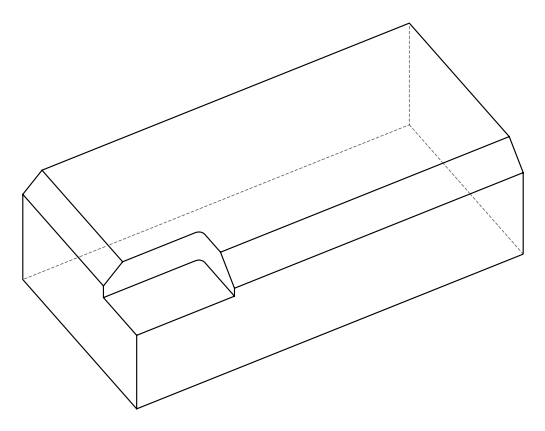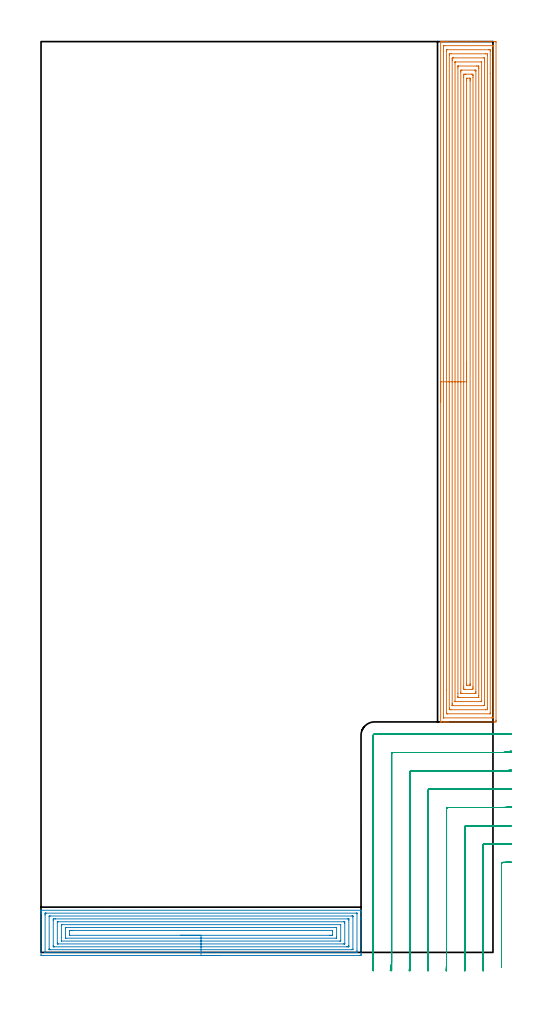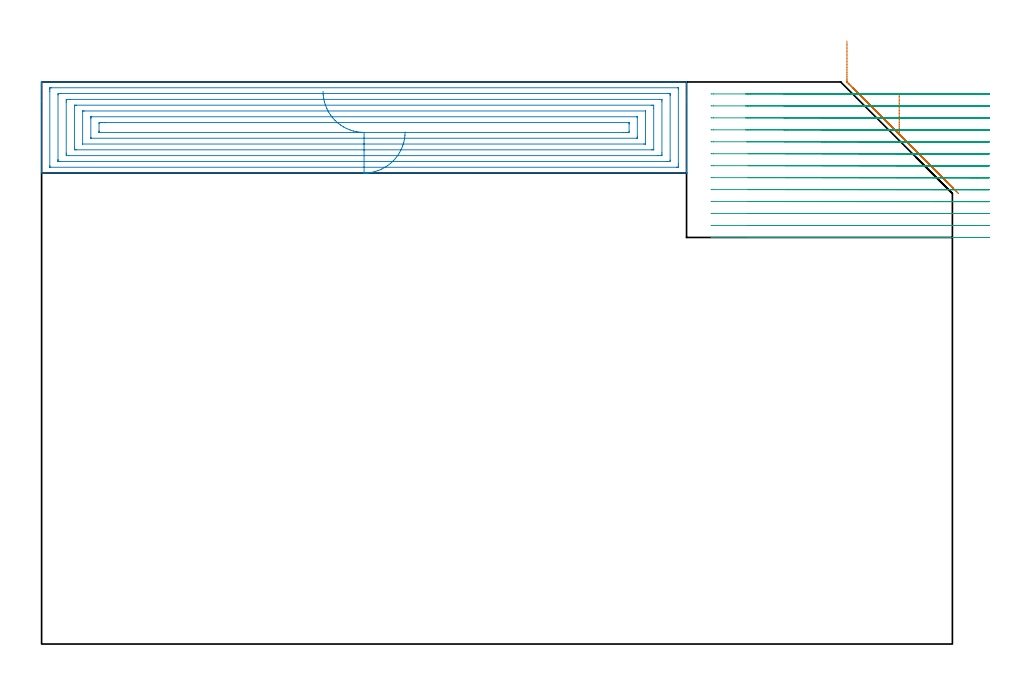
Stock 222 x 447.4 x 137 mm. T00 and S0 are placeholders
(PLAN: 3 operations, 1 tool changes, 65.5 min)
(1 AREA_MILL | FG_CHAMFER_SURFACE | UGT0205_001 | 27.13 min | 126748 mm3)
(2 AREA_MILL_1 | FG_CHAMFER_SURFACE_1 | UGT0205_001 | 10.46 min | 40728 mm3)
(3 MILL_CORNER_NOTCH_RECTANGULAR | CORNER_NOTCH_RECTANGULAR | NXT0201_011 | Follow Part, ap 3, ae 75% | 27.89 min | 272579 mm3)
(TOOL UGT0205_001 | Chamfer Mill 20 x 3 x 45 deg. | D20 FL50 Z2)
(TOOL NXT0201_011 | ENDMILL 12mm [2P460-1200-NA 1630] | D12 FL38 Z6)
(OP 1 AREA_MILL)
G17 G21 G94 G90
T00 M6
G54
G17 G0 G90 X196.3 Y270.3 S1061 M3
G43 Z147. H0
G94 G1 Y270.338 Z146.128 F250.
Y270.452 Z145.263
Y270.641 Z144.412
Y270.903 Z143.58
Y271.237 Z142.774
Y271.64 Z142.
Y272.108 Z141.264
Y272.64 Z140.572
Y273.229 Z139.929
Y273.872 Z139.339
Y274.564 Z138.808
Y275.3 Z138.34
Y276.074 Z137.937
Y276.88 Z137.603
Y277.712 Z137.341
Y278.563 Z137.152
Y279.428 Z137.038
Y280.3 Z137.
Y447.237
X196.302 Y447.39 Z136.988
X196.365 Y447.394 Z136.927
X196.761 Y447.4 Z136.538
X197.174 Z136.125
X197.826 Z135.469
X199.047 Z134.25
X199.615 Z133.679
X211.511 Z121.786
X222.868 Z110.429
X223.154 Y447.398 Z110.143
X223.492 Y447.39 Z109.806
X223.499 Y447.053 Z109.799
X223.5 Y114.071 Z109.8
X223.498 Y113.809 Z109.802
X223.492 Y113.207 Z109.806
X223.475 Y113.203 Z109.822
X222.868 Y113.2 Z110.429
X200.225 Z133.07
X199.615 Z133.679
X199.047 Z134.25
X198.721 Z134.576
X198.152 Z135.144
X197.826 Z135.469
X196.761 Z136.539
X196.369 Z136.922
X196.367 Z136.924
X196.303 Y113.21 Z136.988
X196.3 Y113.363 Z137.
Y280.3
X197.714 Z135.586
X197.715 Y445.005 Z135.585
X197.716 Y445.115 Z135.584
X197.721 Y445.228 Z135.579
X197.734 Y445.39 Z135.566
X197.826 Y445.393 Z135.474
X198.326 Y445.399 Z134.974
X221.974 Z111.326
X222.03 Y445.398 Z111.27
X222.064 Y445.394 Z111.236
X222.077 Y445.391 Z111.223
X222.08 Y445.341 Z111.22
X222.085 Y445.117 Z111.215
X222.086 Y445.005 Z111.214
Y444.894
X222.085 Y115.594 Z111.215
X222.084 Y115.485 Z111.216
X222.079 Y115.372 Z111.221
X222.066 Y115.21 Z111.234
X221.974 Y115.207 Z111.326
X221.474 Y115.201 Z111.826
X197.826 Z135.474
X197.77 Y115.202 Z135.53
X197.736 Y115.206 Z135.564
X197.723 Y115.209 Z135.577
X197.72 Y115.26 Z135.58
X197.715 Y115.483 Z135.585
X197.714 Y115.594 Z135.586
Y115.706
Y280.3
X199.128 Z134.172
X199.129 Y442.812 Z134.171
X199.132 Y443.22 Z134.168
X199.135 Y443.34 Z134.165
X199.141 Y443.39 Z134.159
X199.255 Y443.395 Z134.045
X199.435 Y443.399 Z133.865
X220.005 Y443.4 Z113.295
X220.185 Y443.397 Z113.115
X220.365 Y443.39 Z112.935
X220.665 Y443.372 Z112.635
X220.667 Y443.22 Z112.633
X220.671 Y442.735 Z112.629
X220.672 Y431.73 Z112.628
X220.671 Y117.788 Z112.629
X220.668 Y117.38 Z112.632
X220.664 Y117.26 Z112.636
X220.66 Y117.21 Z112.64
X220.545 Y117.205 Z112.755
X220.365 Y117.201 Z112.935
X199.795 Y117.2 Z133.505
X199.615 Y117.203 Z133.685
X199.435 Y117.21 Z133.865
X199.135 Y117.228 Z134.165
X199.133 Y117.38 Z134.167
X199.129 Y117.865 Z134.171
X199.128 Y128.855 Z134.172
Y280.3
X200.543 Z132.757
Y440.542
X200.551 Y441.393 Z132.749
X201.404 Y441.4 Z131.896
X218.431 Z114.869
X219.249 Y441.39 Z114.051
X219.257 Y440.575 Z114.043
Y120.058
X219.249 Y119.207 Z114.051
X218.396 Y119.2 Z114.904
X201.369 Z131.931
X200.551 Y119.21 Z132.749
X200.543 Y120.025 Z132.757
Y280.3
X201.957 Z131.343
X201.958 Y438.204 Z131.342
X201.961 Y438.756 Z131.339
X201.964 Y439.09 Z131.336
X201.982 Y439.39 Z131.318
X202.298 Y439.396 Z131.002
X202.549 Y439.399 Z130.751
X217.502 Z115.798
X217.755 Y439.397 Z115.545
X217.82 Y439.39 Z115.48
X217.837 Y439.382 Z115.463
X217.839 Y439.375 Z115.461
X217.841 Y439.31 Z115.459
X217.843 Y438.756 Z115.457
Y438.416
X217.842 Y122.396 Z115.458
X217.839 Y121.843 Z115.461
X217.836 Y121.51 Z115.464
X217.818 Y121.21 Z115.482
X217.502 Y121.204 Z115.798
X217.251 Y121.201 Z116.049
X202.298 Z131.002
X202.045 Y121.203 Z131.255
X201.98 Y121.21 Z131.32
X201.963 Y121.218 Z131.337
X201.961 Y121.225 Z131.339
X201.959 Y121.29 Z131.341
X201.957 Y121.843 Z131.343
Y122.184
Y280.3
X203.371 Z129.929
Y436.971
X203.374 Y437.328 Z129.926
X203.375 Y437.372 Z129.925
X203.377 Y437.386 Z129.923
X203.4 Y437.39 Z129.9
X203.514 Y437.396 Z129.786
X203.658 Y437.399 Z129.642
X216.178 Y437.4 Z117.122
X216.368 Y437.397 Z116.932
X216.407 Y437.393 Z116.893
X216.42 Y437.39 Z116.88
X216.423 Y437.378 Z116.877
X216.426 Y437.333 Z116.874
X216.428 Y437.15 Z116.872
X216.429 Y123.629 Z116.871
X216.426 Y123.272 Z116.874
X216.424 Y123.228 Z116.876
X216.423 Y123.214 Z116.877
X216.4 Y123.21 Z116.9
X216.286 Y123.204 Z117.014
X216.142 Y123.201 Z117.158
X203.622 Y123.2 Z129.678
X203.432 Y123.203 Z129.868
X203.393 Y123.207 Z129.907
X203.38 Y123.21 Z129.92
X203.377 Y123.222 Z129.923
X203.374 Y123.267 Z129.926
X203.372 Y123.45 Z129.928
X203.371 Y280.3 Z129.929
X204.785 Z128.515
X204.786 Y434.488 Z128.514
X204.789 Y435.186 Z128.511
X204.791 Y435.375 Z128.509
X204.798 Y435.391 Z128.503
X204.82 Y435.394 Z128.48
X204.874 Y435.397 Z128.426
X204.981 Y435.399 Z128.319
X213.925 Y435.4 Z119.375
X214.608 Y435.397 Z118.692
X214.819 Y435.39 Z118.481
X215.008 Y435.372 Z118.292
X215.011 Y435.186 Z118.289
X215.013 Y434.992 Z118.287
X215.015 Y434.293 Z118.285
Y434.097
X215.014 Y126.112 Z118.286
X215.011 Y125.414 Z118.289
X215.009 Y125.225 Z118.291
X215.002 Y125.209 Z118.298
X214.98 Y125.206 Z118.32
X214.926 Y125.203 Z118.374
X214.819 Y125.201 Z118.481
X205.875 Y125.2 Z127.425
X205.192 Y125.203 Z128.108
X204.981 Y125.21 Z128.319
X204.792 Y125.228 Z128.508
X204.789 Y125.414 Z128.511
X204.787 Y125.608 Z128.513
X204.785 Y127.2 Z128.515
Y280.3
X206.2 Z127.1
Y432.507
X206.203 Y433.073 Z127.097
X206.207 Y433.266 Z127.093
X206.217 Y433.39 Z127.083
X206.323 Y433.393 Z126.977
X206.77 Y433.4 Z126.53
X213.03 Z120.27
X213.477 Y433.393 Z119.823
X213.583 Y433.39 Z119.717
X213.593 Y433.324 Z119.707
X213.596 Y433.248 Z119.704
X213.6 Y432.832 Z119.7
Y128.092
X213.597 Y127.527 Z119.703
X213.593 Y127.334 Z119.707
X213.583 Y127.21 Z119.717
X213.477 Y127.207 Z119.823
X213.03 Y127.2 Z120.27
X206.77 Z126.53
X206.323 Y127.207 Z126.977
X206.217 Y127.21 Z127.083
X206.207 Y127.275 Z127.093
X206.204 Y127.352 Z127.096
X206.2 Y127.768 Z127.1
Y280.3
X207.614 Z125.686
Y429.88
X207.616 Y430.722 Z125.684
X207.618 Y430.768 Z125.682
X207.664 Y431.39 Z125.636
X207.883 Y431.396 Z125.417
X208.558 Y431.399 Z124.742
X208.774 Y431.4 Z124.526
X211.458 Y431.399 Z121.842
X212.136 Y431.39 Z121.164
X212.182 Y430.722 Z121.118
X212.184 Y430.674 Z121.116
X212.186 Y429.829 Z121.114
Y130.72
X212.184 Y129.878 Z121.116
X212.182 Y129.832 Z121.118
X212.136 Y129.21 Z121.164
X211.917 Y129.204 Z121.383
X211.242 Y129.201 Z122.058
X211.026 Y129.2 Z122.274
X208.342 Y129.201 Z124.958
X207.664 Y129.21 Z125.636
X207.618 Y129.878 Z125.682
X207.616 Y129.926 Z125.684
X207.614 Y130.771 Z125.686
Y280.3
X209.028 Z124.272
Y428.468
X209.029 Y428.937 Z124.271
X209.032 Y429.356 Z124.268
X209.034 Y429.382 Z124.266
X209.048 Y429.39 Z124.252
X209.105 Y429.395 Z124.195
X209.221 Y429.398 Z124.079
X210.502 Y429.4 Z122.798
X210.626 Y429.399 Z122.674
X210.708 Y429.395 Z122.592
X210.755 Y429.39 Z122.545
X210.766 Y429.382 Z122.535
X210.767 Y429.36 Z122.533
X210.771 Y428.937 Z122.529
X210.772 Y428.513 Z122.528
Y428.044
Y132.132
X210.771 Y131.663 Z122.529
X210.768 Y131.244 Z122.532
X210.766 Y131.218 Z122.534
X210.752 Y131.21 Z122.548
X210.695 Y131.205 Z122.605
X210.579 Y131.201 Z122.721
X209.298 Y131.2 Z124.002
X209.174 Y131.201 Z124.126
X209.092 Y131.205 Z124.208
X209.045 Y131.21 Z124.255
X209.035 Y131.218 Z124.265
X209.033 Y131.24 Z124.267
X209.029 Y131.663 Z124.271
X209.028 Y132.087 Z124.272
Y132.556
Y280.3
Y281.172 Z124.31
Y282.036 Z124.424
Y282.888 Z124.613
Y283.72 Z124.875
Y284.526 Z125.209
Y285.3 Z125.612
Y286.036 Z126.081
Y286.728 Z126.612
Y287.371 Z127.201
Y287.96 Z127.844
Y288.491 Z128.536
Y288.96 Z129.272
Y289.363 Z130.046
Y289.697 Z130.852
Y289.959 Z131.684
Y290.148 Z132.536
Y290.262 Z133.4
Y290.3 Z134.272
G0 Z147.
M5
M2
(OP 2 AREA_MILL_1)
G17 G21 G94 G90
T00 M6
G54
G17 G0 G90 X88.6 Y-1.5 S1061 M3
G43 Z147. H0
Z124.8
G94 G1 X88.562 Z123.928 F250.
X88.448 Z123.064
X88.259 Z122.212
X87.997 Z121.38
X87.663 Z120.574
X87.26 Z119.8
X86.792 Z119.064
X86.26 Z118.372
X85.671 Z117.729
X85.028 Z117.14
X84.336 Z116.608
X83.6 Z116.14
X82.826 Z115.737
X82.02 Z115.403
X81.188 Z115.141
X80.336 Z114.952
X79.472 Z114.838
X78.6 Z114.8
X0.592
X0.19 Y-1.496 Z114.802
X0.01 Y-1.491 Z114.806
X0. Y-1.307 Z114.99
Y16.086 Z132.381
Y19.035 Z135.332
Y19.326 Z135.621
Y19.907 Z136.206
Y20.21 Z136.509
Y20.378 Z136.677
X0.007 Y20.685 Z136.976
X0.009 Y20.697 Z136.988
X0.147 Y20.7 Z137.
X157.053
X157.191 Y20.697 Z136.988
X157.193 Y20.685 Z136.976
X157.2 Y20.378 Z136.677
Y19.908 Z136.207
Y19.326 Z135.621
Y17.267 Z133.564
Y16.673 Z132.968
Y16.086 Z132.381
Y-0.714 Z115.583
X157.197 Y-1.01 Z115.287
X157.191 Y-1.491 Z114.806
X157.096 Y-1.495 Z114.803
X156.608 Y-1.5 Z114.8
X78.6
Y-0.086 Z116.214
X2.155 Y-0.085 Z116.215
X2.066 Y-0.083 Z116.217
X2.023 Y-0.08 Z116.22
X2.01 Y-0.078 Z116.222
X2.008 Y-0.064 Z116.236
X2.003 Y0.03 Z116.33
X2. Y0.246 Z116.546
X2.001 Y18.442 Z134.742
X2.002 Y18.812 Z135.112
X2.01 Y19.186 Z135.486
X2.013 Y19.279 Z135.579
X2.057 Y19.281 Z135.581
X2.163 Y19.284 Z135.584
X2.375 Y19.286 Z135.586
X2.416
X155.045 Y19.285 Z135.585
X155.134 Y19.283 Z135.583
X155.177 Y19.28 Z135.58
X155.19 Y19.278 Z135.578
X155.192 Y19.264 Z135.564
X155.197 Y19.17 Z135.47
X155.2 Y18.954 Z135.254
Y0.758 Z117.058
X155.198 Y0.388 Z116.688
X155.19 Y0.014 Z116.314
X155.187 Y-0.079 Z116.221
X155.143 Y-0.081 Z116.219
X155.037 Y-0.084 Z116.216
X154.825 Y-0.086 Z116.214
X154.784
X78.6
Y1.328 Z117.628
X4.475 Y1.329 Z117.629
X4.158 Y1.33 Z117.63
X4.053 Y1.333 Z117.633
X4.02 Y1.335 Z117.635
X4.01 Y1.345 Z117.645
X4.006 Y1.381 Z117.681
X4.002 Y1.485 Z117.785
X4. Y1.642 Z117.942
Y1.799 Z118.099
X4.001 Y17.558 Z133.858
X4.002 Y17.712 Z134.012
X4.01 Y17.864 Z134.164
X4.158 Y17.867 Z134.167
X4.734 Y17.871 Z134.171
X152.725
X153.042 Y17.87 Z134.17
X153.146 Y17.867 Z134.167
X153.18 Y17.865 Z134.165
X153.19 Y17.855 Z134.155
X153.194 Y17.819 Z134.119
X153.198 Y17.715 Z134.015
X153.2 Y17.558 Z133.858
Y17.401 Z133.701
X153.199 Y1.642 Z117.942
X153.198 Y1.488 Z117.788
X153.19 Y1.335 Z117.635
X153.042 Y1.333 Z117.633
X152.466 Y1.329 Z117.629
X78.6 Y1.328 Z117.628
Y2.743 Z119.043
X6.614
X6.094 Y2.748 Z119.048
X6.038 Y2.75 Z119.05
X6.01 Y2.755 Z119.055
X6.008 Y2.796 Z119.096
X6.004 Y2.981 Z119.281
X6. Y3.353 Z119.653
X6.001 Y15.789 Z132.089
X6.005 Y16.202 Z132.502
X6.01 Y16.408 Z132.708
X6.014 Y16.451 Z132.751
X6.064 Y16.453 Z132.753
X6.162 Y16.455 Z132.755
X6.833 Y16.457 Z132.757
X7.051
X150.586
X151.106 Y16.452 Z132.752
X151.162 Y16.45 Z132.75
X151.19 Y16.445 Z132.745
X151.192 Y16.404 Z132.704
X151.196 Y16.219 Z132.519
X151.2 Y15.848 Z132.148
Y3.411 Z119.711
X151.195 Y2.998 Z119.298
X151.19 Y2.792 Z119.092
X151.187 Y2.749 Z119.049
X151.136 Y2.747 Z119.047
X151.038 Y2.745 Z119.045
X150.367 Y2.743 Z119.043
X150.149
X78.6
Y4.157 Z120.457
X8.477 Y4.158 Z120.458
X8.199 Y4.161 Z120.461
X8.021 Y4.164 Z120.464
X8.01 Y4.208 Z120.508
X8.007 Y4.295 Z120.595
X8. Y4.905 Z121.205
X8.001 Y14.905 Z131.205
X8.002 Y14.981 Z131.281
X8.006 Y15.019 Z131.319
X8.009 Y15.032 Z131.332
X8.061 Y15.036 Z131.336
X8.338 Y15.041 Z131.341
X8.477 Y15.043 Z131.343
X148.723 Y15.042 Z131.342
X149.001 Y15.039 Z131.339
X149.178 Y15.036 Z131.336
X149.19 Y14.991 Z131.291
X149.193 Y14.905 Z131.205
X149.2 Y14.295 Z130.595
X149.199 Y4.295 Z120.595
X149.198 Y4.219 Z120.519
X149.194 Y4.181 Z120.481
X149.191 Y4.168 Z120.468
X149.14 Y4.164 Z120.464
X148.862 Y4.159 Z120.459
X148.723 Y4.157 Z120.457
X78.6
Y5.571 Z121.871
X10.003 Y5.572 Z121.872
X10.002 Y5.573 Z121.873
X10.001 Y5.574 Z121.874
Y13.531 Z129.831
X10.006 Y13.588 Z129.888
X10.01 Y13.618 Z129.918
X10.029 Y13.622 Z129.922
X10.151 Y13.625 Z129.925
X10.399 Y13.628 Z129.928
X147.197
X147.198 Y13.627 Z129.927
X147.199 Y13.626 Z129.926
Y5.669 Z121.969
X147.194 Y5.611 Z121.911
X147.19 Y5.582 Z121.882
X147.171 Y5.578 Z121.878
X147.049 Y5.574 Z121.874
X146.801 Y5.572 Z121.872
X78.6 Y5.571 Z121.871
Y6.985 Z123.285
X12.182 Y6.986 Z123.286
X12.142 Y6.987 Z123.287
X12.009 Y6.994 Z123.294
X12.002 Y7.033 Z123.333
X12.001 Y7.047 Z123.347
Y11.729 Z128.029
X12.006 Y12.09 Z128.39
X12.01 Y12.192 Z128.492
X12.017 Y12.209 Z128.509
X12.023 Y12.211 Z128.511
X12.075 Y12.213 Z128.513
X12.182 Y12.215 Z128.515
X12.22
X145.018 Y12.214 Z128.514
X145.058 Y12.213 Z128.513
X145.191 Y12.206 Z128.506
X145.198 Y12.167 Z128.467
X145.199 Y12.153 Z128.453
Y7.471 Z123.771
X145.195 Y7.11 Z123.41
X145.19 Y7.007 Z123.307
X145.183 Y6.991 Z123.291
X145.177 Y6.989 Z123.289
X145.125 Y6.986 Z123.286
X145.018 Y6.985 Z123.285
X144.98
X78.6
Y8.4 Z124.7
X14.107
X14.049 Y8.401 Z124.701
X14.025 Y8.403 Z124.703
X14.014 Y8.405 Z124.705
X14.01 Y8.416 Z124.716
X14.005 Y8.504 Z124.804
X14. Y8.681 Z124.981
Y8.716 Z125.016
X14.001 Y10.484 Z126.784
X14.01 Y10.696 Z126.996
X14.016 Y10.793 Z127.093
X14.219 Y10.796 Z127.096
X14.539 Y10.799 Z127.099
X14.857 Y10.8 Z127.1
X15.429
X143.093
X143.151 Y10.799 Z127.099
X143.175 Y10.797 Z127.097
X143.186 Y10.794 Z127.094
X143.19 Y10.784 Z127.084
X143.195 Y10.696 Z126.996
X143.2 Y10.519 Z126.819
Y10.484 Z126.784
X143.199 Y8.716 Z125.016
X143.19 Y8.504 Z124.804
X143.184 Y8.406 Z124.706
X142.981 Y8.404 Z124.704
X142.661 Y8.401 Z124.701
X142.343 Y8.4 Z124.7
X141.771
X78.6
X77.728 Z124.738
X76.864 Z124.851
X76.012 Z125.04
X75.18 Z125.303
X74.374 Z125.636
X73.6 Z126.039
X72.864 Z126.508
X72.172 Z127.039
X71.529 Z127.628
X70.94 Z128.272
X70.408 Z128.964
X69.94 Z129.7
X69.537 Z130.473
X69.203 Z131.279
X68.941 Z132.111
X68.752 Z132.963
X68.638 Z133.828
X68.6 Z134.7
G0 Z147.
M5
M2
(OP 3 MILL_CORNER_NOTCH_RECTANGULAR)
G17 G21 G94 G90
T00 M6
G54
G17 G0 G90 X230.999 Y44.291 S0 M3
G43 Z147. H1
Z134.085
G94 G1 X228. Y44.219 F250.
G2 X226.792 Y44.201 R63. F500.
G3 X226.2 Y43.606 R0.6
G1 Y-4.285
Y-7.285 F250.
G0 Z147.
X230.999 Y53.307
Z134.085
G1 X228. Y53.222
G2 X226.472 Y53.2 R54. F500.
G1 X217.795
G3 X217.2 Y52.605 R0.6
G1 Y-4.472
G2 X217.178 Y-6. R54.
G1 X217.094 Y-8.999 F250.
G0 Z147.
X230.998 Y62.328
Z134.085
G1 X228. Y62.226
G2 X226.472 Y62.2 R45. F500.
G1 X208.795
G3 X208.2 Y61.605 R0.6
G1 Y-4.472
G2 X208.174 Y-6. R45.
G1 X208.072 Y-8.998 F250.
G0 Z147.
X230.997 Y71.36
Z134.085
G1 X228. Y71.232
G2 X226.472 Y71.2 R36. F500.
G1 X199.795
G3 X199.2 Y70.605 R0.6
G1 Y-4.472
G2 X199.168 Y-6. R36.
G1 X199.04 Y-8.997 F250.
G0 Z147.
X230.995 Y80.413
Z134.085
G1 X228. Y80.243
G2 X226.472 Y80.2 R27. F500.
G1 X190.796
G3 X190.2 Y79.604 R0.6
G1 Y-4.472
G2 X190.157 Y-6. R27.
G1 X189.987 Y-8.995 F250.
G0 Z147.
X230.989 Y89.52
Z134.085
G1 X228. Y89.265
G2 X226.472 Y89.2 R18. F500.
G1 X181.796
G3 X181.2 Y88.604 R0.6
G1 Y-4.472
G2 X181.135 Y-6. R18.
G1 X180.88 Y-8.989 F250.
G0 Z147.
X230.956 Y98.84
Z134.085
G1 X228. Y98.331
G2 X226.472 Y98.2 R9. F500.
G1 X172.796
G3 X172.2 Y97.604 R0.6
G1 Y-4.472
G2 X172.069 Y-6. R9.
G1 X171.56 Y-8.956 F250.
G0 Z147.
X229.472 Y107.2
Z134.085
G1 X226.472
X163.796 F500.
G3 X163.2 Y106.604 R0.6
G1 Y-4.472
Y-7.472 F250.
G0 Z147.
X230.999 Y44.291
Z131.169
G1 X228. Y44.219
G2 X226.792 Y44.201 R63. F500.
G3 X226.2 Y43.606 R0.6
G1 Y-4.285
Y-7.285 F250.
G0 Z147.
X230.999 Y53.307
Z131.169
G1 X228. Y53.222
G2 X226.472 Y53.2 R54. F500.
G1 X217.795
G3 X217.2 Y52.605 R0.6
G1 Y-4.472
G2 X217.178 Y-6. R54.
G1 X217.094 Y-8.999 F250.
G0 Z147.
X230.998 Y62.328
Z131.169
G1 X228. Y62.226
G2 X226.472 Y62.2 R45. F500.
G1 X208.795
G3 X208.2 Y61.605 R0.6
G1 Y-4.472
G2 X208.174 Y-6. R45.
G1 X208.072 Y-8.998 F250.
G0 Z147.
X230.997 Y71.36
Z131.169
G1 X228. Y71.232
G2 X226.472 Y71.2 R36. F500.
G1 X199.795
G3 X199.2 Y70.605 R0.6
G1 Y-4.472
G2 X199.168 Y-6. R36.
G1 X199.04 Y-8.997 F250.
G0 Z147.
X230.995 Y80.413
Z131.169
G1 X228. Y80.243
G2 X226.472 Y80.2 R27. F500.
G1 X190.796
G3 X190.2 Y79.604 R0.6
G1 Y-4.472
G2 X190.157 Y-6. R27.
G1 X189.987 Y-8.995 F250.
G0 Z147.
X230.989 Y89.52
Z131.169
G1 X228. Y89.265
G2 X226.472 Y89.2 R18. F500.
G1 X181.796
G3 X181.2 Y88.604 R0.6
G1 Y-4.472
G2 X181.135 Y-6. R18.
G1 X180.88 Y-8.989 F250.
G0 Z147.
X230.956 Y98.84
Z131.169
G1 X228. Y98.331
G2 X226.472 Y98.2 R9. F500.
G1 X172.796
G3 X172.2 Y97.604 R0.6
G1 Y-4.472
G2 X172.069 Y-6. R9.
G1 X171.56 Y-8.956 F250.
G0 Z147.
X229.472 Y107.2
Z131.169
G1 X226.472
X163.796 F500.
G3 X163.2 Y106.604 R0.6
G1 Y-4.472
Y-7.472 F250.
G0 Z147.
X230.999 Y44.291
Z128.254
G1 X228. Y44.219
G2 X226.792 Y44.201 R63. F500.
G3 X226.2 Y43.606 R0.6
G1 Y-4.285
Y-7.285 F250.
G0 Z147.
X230.999 Y53.307
Z128.254
G1 X228. Y53.222
G2 X226.472 Y53.2 R54. F500.
G1 X217.795
G3 X217.2 Y52.605 R0.6
G1 Y-4.472
G2 X217.178 Y-6. R54.
G1 X217.093 Y-8.999 F250.
G0 Z147.
X230.998 Y62.328
Z128.254
G1 X228. Y62.226
G2 X226.472 Y62.2 R45. F500.
G1 X208.795
G3 X208.2 Y61.605 R0.6
G1 Y-4.472
G2 X208.174 Y-6. R45.
G1 X208.072 Y-8.998 F250.
G0 Z147.
X230.997 Y71.36
Z128.254
G1 X228. Y71.232
G2 X226.472 Y71.2 R36. F500.
G1 X199.795
G3 X199.2 Y70.605 R0.6
G1 Y-4.472
G2 X199.168 Y-6. R36.
G1 X199.04 Y-8.997 F250.
G0 Z147.
X230.995 Y80.413
Z128.254
G1 X228. Y80.243
G2 X226.472 Y80.2 R27. F500.
G1 X190.796
G3 X190.2 Y79.604 R0.6
G1 Y-4.472
G2 X190.157 Y-6. R27.
G1 X189.987 Y-8.995 F250.
G0 Z147.
X230.989 Y89.52
Z128.254
G1 X228. Y89.265
G2 X226.472 Y89.2 R18. F500.
G1 X181.796
G3 X181.2 Y88.604 R0.6
G1 Y-4.472
G2 X181.135 Y-6. R18.
G1 X180.88 Y-8.989 F250.
G0 Z147.
X230.956 Y98.84
Z128.254
G1 X228. Y98.331
G2 X226.472 Y98.2 R9. F500.
G1 X172.796
G3 X172.2 Y97.604 R0.6
G1 Y-4.472
G2 X172.069 Y-6. R9.
G1 X171.56 Y-8.956 F250.
G0 Z147.
X229.472 Y107.2
Z128.254
G1 X226.472
X163.796 F500.
G3 X163.2 Y106.604 R0.6
G1 Y-4.472
Y-7.472 F250.
G0 Z147.
X230.999 Y44.291
Z125.338
G1 X228. Y44.219
G2 X226.792 Y44.201 R63. F500.
G3 X226.2 Y43.606 R0.6
G1 Y-4.285
Y-7.285 F250.
G0 Z147.
X230.999 Y53.307
Z125.338
G1 X228. Y53.222
G2 X226.472 Y53.2 R54. F500.
G1 X217.795
G3 X217.2 Y52.605 R0.6
G1 Y-4.471
G2 X217.178 Y-6. R54.
G1 X217.093 Y-8.999 F250.
G0 Z147.
X230.998 Y62.328
Z125.338
G1 X228. Y62.226
G2 X226.472 Y62.2 R45. F500.
G1 X208.795
G3 X208.2 Y61.605 R0.6
G1 Y-4.471
G2 X208.174 Y-6. R45.
G1 X208.072 Y-8.998 F250.
G0 Z147.
X230.997 Y71.36
Z125.338
G1 X228. Y71.232
G2 X226.472 Y71.2 R36. F500.
G1 X199.795
G3 X199.2 Y70.605 R0.6
G1 Y-4.471
G2 X199.168 Y-6. R36.
G1 X199.04 Y-8.997 F250.
G0 Z147.
X230.995 Y80.413
Z125.338
G1 X228. Y80.243
G2 X226.472 Y80.2 R27. F500.
G1 X190.796
G3 X190.2 Y79.604 R0.6
G1 Y-4.471
G2 X190.157 Y-6. R27.
G1 X189.987 Y-8.995 F250.
G0 Z147.
X230.989 Y89.52
Z125.338
G1 X228. Y89.265
G2 X226.472 Y89.2 R18. F500.
G1 X181.796
G3 X181.2 Y88.604 R0.6
G1 Y-4.471
G2 X181.135 Y-6. R18.
G1 X180.88 Y-8.989 F250.
G0 Z147.
X230.956 Y98.84
Z125.338
G1 X228. Y98.331
G2 X226.472 Y98.2 R9. F500.
G1 X172.796
G3 X172.2 Y97.604 R0.6
G1 Y-4.471
G2 X172.069 Y-6. R9.
G1 X171.559 Y-8.956 F250.
G0 Z147.
X229.472 Y107.2
Z125.338
G1 X226.472
X163.796 F500.
G3 X163.2 Y106.604 R0.6
G1 Y-4.471
Y-7.471 F250.
G0 Z147.
X230.999 Y44.291
Z122.423
G1 X228. Y44.219
G2 X226.792 Y44.201 R63. F500.
G3 X226.2 Y43.606 R0.6
G1 Y-4.285
Y-7.285 F250.
G0 Z147.
X230.999 Y53.307
Z122.423
G1 X228. Y53.222
G2 X226.472 Y53.2 R54. F500.
G1 X217.795
G3 X217.2 Y52.605 R0.6
G1 Y-5.189
G2 X217.194 Y-6. R54.
G1 X217.149 Y-9. F250.
G0 Z147.
X230.998 Y62.328
Z122.423
G1 X228. Y62.226
G2 X226.472 Y62.2 R45. F500.
G1 X208.795
G3 X208.2 Y61.605 R0.6
G1 Y-5.189
G2 X208.193 Y-6. R45.
G1 X208.139 Y-9. F250.
G0 Z147.
X230.997 Y71.36
Z122.423
G1 X228. Y71.232
G2 X226.472 Y71.2 R36. F500.
G1 X199.795
G3 X199.2 Y70.605 R0.6
G1 Y-5.189
G2 X199.191 Y-6. R36.
G1 X199.123 Y-8.999 F250.
G0 Z147.
X230.995 Y80.413
Z122.423
G1 X228. Y80.243
G2 X226.472 Y80.2 R27. F500.
G1 X190.796
G3 X190.2 Y79.604 R0.6
G1 Y-5.189
G2 X190.188 Y-6. R27.
G1 X190.098 Y-8.999 F250.
G0 Z147.
X230.989 Y89.52
Z122.423
G1 X228. Y89.265
G2 X226.472 Y89.2 R18. F500.
G1 X181.796
G3 X181.2 Y88.604 R0.6
G1 Y-5.189
G2 X181.182 Y-6. R18.
G1 X181.047 Y-8.997 F250.
G0 Z147.
X230.956 Y98.84
Z122.423
G1 X228. Y98.331
G2 X226.472 Y98.2 R9. F500.
G1 X172.796
G3 X172.2 Y97.604 R0.6
G1 Y-5.189
G2 X172.163 Y-6. R9.
G1 X171.893 Y-8.988 F250.
G0 Z147.
X229.472 Y107.2
Z122.423
G1 X226.472
X163.796 F500.
G3 X163.2 Y106.604 R0.6
G1 Y-5.189
Y-8.189 F250.
G0 Z147.
X230.999 Y44.291
Z119.508
G1 X228. Y44.219
G2 X226.792 Y44.201 R63. F500.
G3 X226.2 Y43.606 R0.6
G1 Y-4.285
Y-7.285 F250.
G0 Z147.
X230.999 Y53.307
Z119.508
G1 X228. Y53.222
G2 X226.472 Y53.2 R54. F500.
G1 X217.795
G3 X217.2 Y52.605 R0.6
G1 Y-6.
Y-9. F250.
G0 Z147.
X230.998 Y62.328
Z119.508
G1 X228. Y62.226
G2 X226.472 Y62.2 R45. F500.
G1 X208.795
G3 X208.2 Y61.605 R0.6
G1 Y-6.
Y-9. F250.
G0 Z147.
X230.997 Y71.36
Z119.508
G1 X228. Y71.232
G2 X226.472 Y71.2 R36. F500.
G1 X199.795
G3 X199.2 Y70.605 R0.6
G1 Y-6.
Y-9. F250.
G0 Z147.
X230.995 Y80.413
Z119.508
G1 X228. Y80.243
G2 X226.472 Y80.2 R27. F500.
G1 X190.796
G3 X190.2 Y79.604 R0.6
G1 Y-6.
Y-9. F250.
G0 Z147.
X230.989 Y89.52
Z119.508
G1 X228. Y89.265
G2 X226.472 Y89.2 R18. F500.
G1 X181.796
G3 X181.2 Y88.604 R0.6
G1 Y-6.
Y-9. F250.
G0 Z147.
X230.956 Y98.84
Z119.508
G1 X228. Y98.331
G2 X226.472 Y98.2 R9. F500.
G1 X172.796
G3 X172.2 Y97.604 R0.6
G1 Y-6.
Y-9. F250.
G0 Z147.
X229.472 Y107.2
Z119.508
G1 X226.472
X163.796 F500.
G3 X163.2 Y106.604 R0.6
G1 Y-6.
Y-9. F250.
G0 Z147.
X231. Y44.221
Z116.592
G1 X228. Y44.201
G2 X227.589 Y44.2 R63. F500.
G1 X226.795
G3 X226.2 Y43.605 R0.6
G1 Y-4.285
Y-7.285 F250.
G0 Z147.
X231. Y53.224
Z116.592
G1 X228. Y53.202
G2 X227.589 Y53.2 R54. F500.
G1 X217.795
G3 X217.2 Y52.605 R0.6
G1 Y-6.
Y-9. F250.
G0 Z147.
X231. Y62.229
Z116.592
G1 X228. Y62.202
G2 X227.589 Y62.2 R45. F500.
G1 X208.795
G3 X208.2 Y61.605 R0.6
G1 Y-6.
Y-9. F250.
G0 Z147.
X231. Y71.237
Z116.592
G1 X228. Y71.202
G2 X227.589 Y71.2 R36. F500.
G1 X199.795
G3 X199.2 Y70.605 R0.6
G1 Y-6.
Y-9. F250.
G0 Z147.
X231. Y80.249
Z116.592
G1 X228. Y80.203
G2 X227.589 Y80.2 R27. F500.
G1 X190.796
G3 X190.2 Y79.604 R0.6
G1 Y-6.
Y-9. F250.
G0 Z147.
X230.999 Y89.273
Z116.592
G1 X228. Y89.205
G2 X227.589 Y89.2 R18. F500.
G1 X181.796
G3 X181.2 Y88.604 R0.6
G1 Y-6.
Y-9. F250.
G0 Z147.
X230.997 Y98.346
Z116.592
G1 X228. Y98.209
G2 X227.589 Y98.2 R9. F500.
G1 X172.796
G3 X172.2 Y97.604 R0.6
G1 Y-6.
Y-9. F250.
G0 Z147.
X230.589 Y107.2
Z116.592
G1 X227.589
X163.796 F500.
G3 X163.2 Y106.604 R0.6
G1 Y-6.
Y-9. F250.
G0 Z147.
X231. Y44.2
Z113.677
G1 X228.
X226.795 F500.
G3 X226.2 Y43.605 R0.6
G1 Y-4.285
Y-7.285 F250.
G0 Z147.
X231. Y53.2
Z113.677
G1 X228.
X217.795 F500.
G3 X217.2 Y52.605 R0.6
G1 Y-6.
Y-9. F250.
G0 Z147.
X231. Y62.2
Z113.677
G1 X228.
X208.795 F500.
G3 X208.2 Y61.605 R0.6
G1 Y-6.
Y-9. F250.
G0 Z147.
X231. Y71.2
Z113.677
G1 X228.
X199.795 F500.
G3 X199.2 Y70.605 R0.6
G1 Y-6.
Y-9. F250.
G0 Z147.
X231. Y80.2
Z113.677
G1 X228.
X190.796 F500.
G3 X190.2 Y79.604 R0.6
G1 Y-6.
Y-9. F250.
G0 Z147.
X231. Y89.2
Z113.677
G1 X228.
X181.796 F500.
G3 X181.2 Y88.604 R0.6
G1 Y-6.
Y-9. F250.
G0 Z147.
X231. Y98.2
Z113.677
G1 X228.
X172.796 F500.
G3 X172.2 Y97.604 R0.6
G1 Y-6.
Y-9. F250.
G0 Z147.
X231. Y107.2
Z113.677
G1 X228.
X163.796 F500.
G3 X163.2 Y106.604 R0.6
G1 Y-6.
Y-9. F250.
G0 Z147.
X231. Y44.2
Z110.762
G1 X228.
X226.795 F500.
G3 X226.2 Y43.605 R0.6
G1 Y-4.285
Y-7.285 F250.
G0 Z147.
X231. Y53.2
Z110.762
G1 X228.
X217.795 F500.
G3 X217.2 Y52.605 R0.6
G1 Y-6.
Y-9. F250.
G0 Z147.
X231. Y62.2
Z110.762
G1 X228.
X208.795 F500.
G3 X208.2 Y61.605 R0.6
G1 Y-6.
Y-9. F250.
G0 Z147.
X231. Y71.2
Z110.762
G1 X228.
X199.795 F500.
G3 X199.2 Y70.605 R0.6
G1 Y-6.
Y-9. F250.
G0 Z147.
X231. Y80.2
Z110.762
G1 X228.
X190.796 F500.
G3 X190.2 Y79.604 R0.6
G1 Y-6.
Y-9. F250.
G0 Z147.
X231. Y89.2
Z110.762
G1 X228.
X181.796 F500.
G3 X181.2 Y88.604 R0.6
G1 Y-6.
Y-9. F250.
G0 Z147.
X231. Y98.2
Z110.762
G1 X228.
X172.796 F500.
G3 X172.2 Y97.604 R0.6
G1 Y-6.
Y-9. F250.
G0 Z147.
X231. Y107.2
Z110.762
G1 X228.
X163.796 F500.
G3 X163.2 Y106.604 R0.6
G1 Y-6.
Y-9. F250.
G0 Z147.
X231. Y44.2
Z107.846
G1 X228.
X226.795 F500.
G3 X226.2 Y43.605 R0.6
G1 Y-4.285
Y-7.285 F250.
G0 Z147.
X231. Y53.2
Z107.846
G1 X228.
X217.795 F500.
G3 X217.2 Y52.605 R0.6
G1 Y-6.
Y-9. F250.
G0 Z147.
X231. Y62.2
Z107.846
G1 X228.
X208.795 F500.
G3 X208.2 Y61.605 R0.6
G1 Y-6.
Y-9. F250.
G0 Z147.
X231. Y71.2
Z107.846
G1 X228.
X199.795 F500.
G3 X199.2 Y70.605 R0.6
G1 Y-6.
Y-9. F250.
G0 Z147.
X231. Y80.2
Z107.846
G1 X228.
X190.796 F500.
G3 X190.2 Y79.604 R0.6
G1 Y-6.
Y-9. F250.
G0 Z147.
X231. Y89.2
Z107.846
G1 X228.
X181.796 F500.
G3 X181.2 Y88.604 R0.6
G1 Y-6.
Y-9. F250.
G0 Z147.
X231. Y98.2
Z107.846
G1 X228.
X172.796 F500.
G3 X172.2 Y97.604 R0.6
G1 Y-6.
Y-9. F250.
G0 Z147.
X231. Y107.2
Z107.846
G1 X228.
X163.796 F500.
G3 X163.2 Y106.604 R0.6
G1 Y-6.
Y-9. F250.
G0 Z147.
X231. Y44.2
Z104.931
G1 X228.
X226.795 F500.
G3 X226.2 Y43.605 R0.6
G1 Y-4.285
Y-7.285 F250.
G0 Z147.
X231. Y53.2
Z104.931
G1 X228.
X217.795 F500.
G3 X217.2 Y52.605 R0.6
G1 Y-6.
Y-9. F250.
G0 Z147.
X231. Y62.2
Z104.931
G1 X228.
X208.795 F500.
G3 X208.2 Y61.605 R0.6
G1 Y-6.
Y-9. F250.
G0 Z147.
X231. Y71.2
Z104.931
G1 X228.
X199.795 F500.
G3 X199.2 Y70.605 R0.6
G1 Y-6.
Y-9. F250.
G0 Z147.
X231. Y80.2
Z104.931
G1 X228.
X190.796 F500.
G3 X190.2 Y79.604 R0.6
G1 Y-6.
Y-9. F250.
G0 Z147.
X231. Y89.2
Z104.931
G1 X228.
X181.796 F500.
G3 X181.2 Y88.604 R0.6
G1 Y-6.
Y-9. F250.
G0 Z147.
X231. Y98.2
Z104.931
G1 X228.
X172.796 F500.
G3 X172.2 Y97.604 R0.6
G1 Y-6.
Y-9. F250.
G0 Z147.
X231. Y107.2
Z104.931
G1 X228.
X163.796 F500.
G3 X163.2 Y106.604 R0.6
G1 Y-6.
Y-9. F250.
G0 Z147.
X231. Y44.2
Z102.015
G1 X228.
X226.795 F500.
G3 X226.2 Y43.605 R0.6
G1 Y-4.285
Y-7.285 F250.
G0 Z147.
X231. Y53.2
Z102.015
G1 X228.
X217.795 F500.
G3 X217.2 Y52.605 R0.6
G1 Y-6.
Y-9. F250.
G0 Z147.
X231. Y62.2
Z102.015
G1 X228.
X208.795 F500.
G3 X208.2 Y61.605 R0.6
G1 Y-6.
Y-9. F250.
G0 Z147.
X231. Y71.2
Z102.015
G1 X228.
X199.795 F500.
G3 X199.2 Y70.605 R0.6
G1 Y-6.
Y-9. F250.
G0 Z147.
X231. Y80.2
Z102.015
G1 X228.
X190.796 F500.
G3 X190.2 Y79.604 R0.6
G1 Y-6.
Y-9. F250.
G0 Z147.
X231. Y89.2
Z102.015
G1 X228.
X181.796 F500.
G3 X181.2 Y88.604 R0.6
G1 Y-6.
Y-9. F250.
G0 Z147.
X231. Y98.2
Z102.015
G1 X228.
X172.796 F500.
G3 X172.2 Y97.604 R0.6
G1 Y-6.
Y-9. F250.
G0 Z147.
X231. Y107.2
Z102.015
G1 X228.
X163.796 F500.
G3 X163.2 Y106.604 R0.6
G1 Y-6.
Y-9. F250.
G0 Z147.
X231. Y44.2
Z99.1
G1 X228.
X226.795 F500.
G3 X226.2 Y43.605 R0.6
G1 Y-4.285
Y-7.285 F250.
G0 Z147.
X231. Y53.2
Z99.1
G1 X228.
X217.795 F500.
G3 X217.2 Y52.605 R0.6
G1 Y-6.
Y-9. F250.
G0 Z147.
X231. Y62.2
Z99.1
G1 X228.
X208.795 F500.
G3 X208.2 Y61.605 R0.6
G1 Y-6.
Y-9. F250.
G0 Z147.
X231. Y71.2
Z99.1
G1 X228.
X199.795 F500.
G3 X199.2 Y70.605 R0.6
G1 Y-6.
Y-9. F250.
G0 Z147.
X231. Y80.2
Z99.1
G1 X228.
X190.796 F500.
G3 X190.2 Y79.604 R0.6
G1 Y-6.
Y-9. F250.
G0 Z147.
X231. Y89.2
Z99.1
G1 X228.
X181.796 F500.
G3 X181.2 Y88.604 R0.6
G1 Y-6.
Y-9. F250.
G0 Z147.
X231. Y98.2
Z99.1
G1 X228.
X172.796 F500.
G3 X172.2 Y97.604 R0.6
G1 Y-6.
Y-9. F250.
G0 Z147.
X231. Y107.2
Z99.1
G1 X228.
X163.796 F500.
G3 X163.2 Y106.604 R0.6
G1 Y-6.
Y-9. F250.
G0 Z147.
M5
M2
